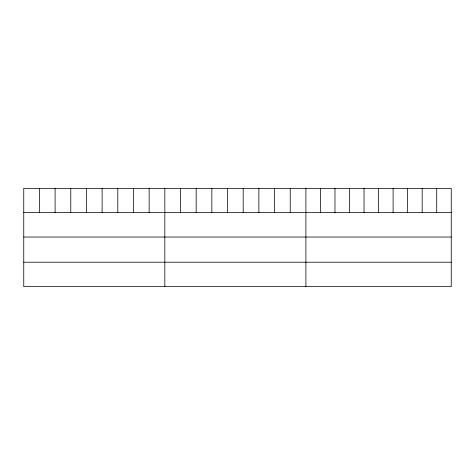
<?xml version="1.0" encoding="UTF-8"?>
<svg xmlns="http://www.w3.org/2000/svg" width="475" height="475" viewBox="0 0 475 475"><rect width="100%" height="100%" fill="white"/><g stroke="black" fill="none" stroke-linecap="round" stroke-linejoin="round"><path stroke-width="0.71" d="M451.25 212.61L451.25 286.639L23.75 286.639L23.75 188.361L451.25 188.361L451.25 212.61L23.75 212.61M23.75 237.037L451.25 237.037M23.75 262.212L451.25 262.212M436.715 188.361L436.715 212.61M422.18 188.361L422.18 212.61M407.645 188.361L407.645 212.61M393.11 188.361L393.11 212.61M378.575 188.361L378.575 212.61M364.04 188.361L364.04 212.61M349.505 188.361L349.505 212.61M334.97 188.361L334.97 212.61M320.435 188.361L320.435 212.61M305.9 188.361L305.9 286.639M290.225 188.361L290.225 212.61M274.55 188.361L274.55 212.61M258.875 188.361L258.875 212.61M243.2 188.361L243.2 212.61M227.525 188.361L227.525 212.61M211.85 188.361L211.85 212.61M196.175 188.361L196.175 212.61M180.5 188.361L180.5 212.61M164.825 188.361L164.825 286.639M149.15 188.361L149.15 212.61M133.475 188.361L133.475 212.61M117.8 188.361L117.8 212.61M102.125 188.361L102.125 212.61M86.45 188.361L86.45 212.61M70.775 188.361L70.775 212.61M55.1 188.361L55.1 212.61M39.425 188.361L39.425 212.61"/></g></svg>
